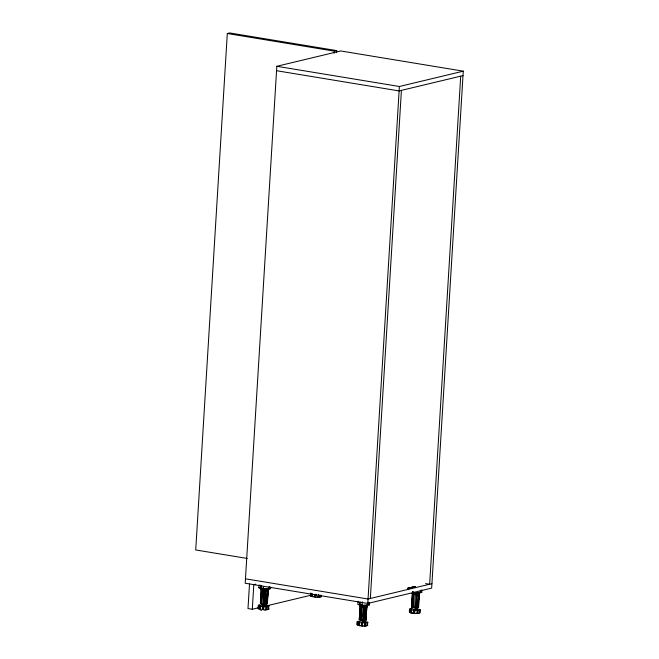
<?xml version="1.0" encoding="UTF-8"?>
<svg xmlns="http://www.w3.org/2000/svg" width="659" height="659" viewBox="0 0 659 659"><rect width="100%" height="100%" fill="white"/><g stroke="black" fill="none" stroke-linecap="round" stroke-linejoin="round"><path stroke-width="0.99" d="M336.568 52.654L336.7 50.603L229.612 32.95L227.306 33.502L195.723 549.96L247.24 558.453M276.821 66.287L245.197 583.24L367.771 603.446L431.661 588.125L463.277 71.172L340.711 50.965L276.821 66.287L399.387 86.494L463.277 71.172M249.497 583.948L247.998 608.562L252.298 609.27L258.287 607.837M252.298 609.27L253.806 584.657L255.799 584.179M263.476 586.469L263.32 589.113L264.012 588.94L260.618 588.685L258.806 587.828L259.144 584.92M260.659 607.104L260.544 608.99L258.419 608.9L258.386 605.637L258.097 608.199L258.929 608.043M259.358 609.122L259.531 606.296L260.717 606.156M260.618 588.685L260.832 585.151M267.538 589.484C269.407 590.728 262.644 590.538 261.434 589.632A3.732 0.659 3.5 0 0 260.84 589.887L261.236 590.258A3.896 0.692 3.5 0 0 265.429 590.868L261.401 590.102L261.524 588.125L262.134 588.388L261.203 603.578L260.379 603.323L261.228 587.877M260.643 601.066L260.379 603.323M260.832 598.018L261.269 590.901M261.31 588.503L261.475 585.851M261.063 597.787L261.31 593.718M264.753 604.048L265.585 588.808L264.753 604.048L263.361 603.974L264.292 588.784L263.435 603.941L260.989 603.586L262.134 588.388M262.035 603.809L263.023 587.77M262.562 609.657C264.819 599.319 260.725 618.117 260.28 606.478L259.531 606.296M263.509 609.732C264.836 601.659 261.244 612.59 266.137 609.773L266.31 606.947L267.093 606.898L266.92 609.723L268.485 609.427L268.279 605.786M267.933 589.747C268.806 591.115 265.404 591.37 266.837 588.775M267.875 588.693L266.944 603.891L266.014 604.015L266.944 588.825M266.92 609.723L265.964 609.418L266.137 606.593L267.093 606.898M266.944 603.891L267.645 588.668M267.224 601.403L267.595 595.308M266.714 603.858L267.175 603.652L268.106 588.462M267.175 603.652L268.155 589.747M267.397 603.685L268.328 588.487M263.32 589.113L269.061 589.179L269.226 586.535M269.061 589.179L267.809 588.981L269.317 588.602L269.424 586.831M269.317 588.602L270.569 588.8L270.676 587.037M334.27 53.206L334.393 51.155L336.7 50.603M310.776 593.067L310.488 595.637M312.934 596.42L310.809 596.329L310.859 593.24M311.748 596.552L311.921 593.726M312.671 593.907L312.498 596.733L314.953 597.087L315.216 594.92M314.953 597.087L315.126 594.261M318.701 594.377L318.528 597.202L315.9 597.161L316.073 594.336M320.991 594.978L320.875 596.865L319.31 597.161L318.355 596.856L318.47 594.97M319.31 597.161L319.426 595.275M358.051 601.222L357.886 603.875A5.906 1.046 3.5 0 0 359.46 604.978L362.812 605.226L362.112 605.399L362.326 601.865M358.381 622.59L359.114 622.763L358.941 625.597L360.127 625.457L358.208 625.416L358.381 622.59L359.559 622.45M359.46 604.978L359.616 602.326M363.175 605.036L362.162 620.259L359.83 619.88L360.975 604.682L360.045 619.872L359.237 619.625L360.316 602.153M359.237 619.625L359.509 617.368M359.699 614.32L360.135 607.203M366.692 606.511L364.353 607.112L360.646 606.659L360.382 604.418M359.938 614.081L360.127 611.033M359.386 625.284L359.501 623.398M361.791 604.913L360.86 620.103L361.865 604.871L360.761 604.682M358.941 625.597L361.354 625.943L361.527 623.117L362.466 623.192L362.293 626.017L364.888 626.05L365.061 623.225L365.844 623.175L365.671 626.001L366.849 625.926L367.656 622.73L367.483 625.564L367.87 625.342L367.277 625.078M361.354 625.943L361.692 622.829M362.293 626.017L362.631 622.903M364.468 605.135L363.546 620.333L364.369 605.094M366.643 604.978L365.712 620.168L364.789 620.3L365.613 605.061M364.789 620.3L365.72 605.102M365.671 626.001L364.74 625.704L364.913 622.879M365.712 620.168L366.42 604.946M365.951 619.938L366.783 606.255L366.173 619.962L365.49 620.144M366.725 606.033L366.173 619.962M367.771 603.446L399.387 86.494M362.112 605.399A5.906 1.046 3.5 0 0 367.804 605.456L367.911 603.693M368.241 602.227L368.076 604.88L369.501 604.814M369.312 605.077L369.468 602.425M370.342 598.463L401.413 90.374M412.518 612.895L410.598 612.854L410.771 610.028L411.504 610.201L411.331 613.027L413.745 613.381L414.083 610.267M415.565 592.466L414.635 607.664L412.221 607.31L413.366 592.111L412.435 607.31L411.554 606.807L412.361 593.594L413.045 593.413M411.628 607.054L412.559 591.864M411.842 607.046L412.773 591.856M412.204 603.553L412.237 606.626L411.554 606.807M412.641 596.436L412.822 593.388M413.251 607.54L414.256 592.309L413.152 592.12M413.745 613.381L413.918 610.547L414.857 610.621L414.684 613.447L417.279 613.488L417.452 610.654L418.234 610.613L418.061 613.438L419.618 613.142L420.047 610.168L419.874 612.994L419.668 612.508M419.083 593.94L418.91 594.393L415.359 594.484L415.483 592.499M416.859 592.573L415.936 607.763L416.76 592.523M417.888 594.476L417.913 594.006L412.468 593.372M419.033 592.408L418.103 607.606L417.18 607.73L418.004 592.499M417.304 610.308L417.131 613.142L418.061 613.438M418.103 607.606L418.72 593.891L419.396 593.718L418.523 593.215M418.523 603.092L418.564 607.4L417.88 607.582M418.778 599.023L419.116 593.471M418.341 607.376L419.173 593.685M418.564 607.4L419.33 593.462M420.351 590.242L420.195 592.894A5.906 1.046 3.5 0 1 414.503 592.836M420.574 590.546L420.467 592.317L421.702 592.515L421.859 589.863M460.707 76.156L429.635 584.245L425.582 583.577M364.724 619.584L364.798 622.269L362.491 622.442L362.557 621.61M417.089 607.441L412.699 606.955L412.888 609.122L414.882 609.88L414.948 609.04L417.114 607.021M265.775 605.654L264.91 605.448L264.308 606.181L265.775 605.654L266.162 603.413L264.308 606.181L261.458 603.232M362.491 622.442L363.249 620.111L364.699 620.004M414.882 609.88L415.64 607.54M315.9 597.161L315.101 596.807M414.684 613.447L413.91 613.092M268.658 606.601L268.732 609.278L269.111 609.056L268.51 608.792M263.048 588.586L261.92 588.388M366.783 606.255C365.588 607.063 359.353 606.552 360.465 605.481M415.359 594.484L412.361 593.594M359.386 619.402L359.625 619.163M414.635 607.664L415.936 607.763M364.476 621.841L365.193 621.618L364.336 621.495M463.005 75.604L399.115 90.926L276.549 70.719M267.274 605.679L311.196 595.151M431.933 583.693L368.043 599.015L245.469 578.808M411.784 608.463L409.577 608.875L409.865 609.567L412.518 610.209L419.421 610.3L420.442 609.715L415.458 608.512M410.944 608.85L410.392 608.957L411.735 609.204M358.554 621.421L358.002 621.519L359.344 621.775M357.829 624.345L356.997 624.501L357.277 621.939L357.178 624.938L358.208 625.416M259.102 605.217L259.654 605.119M364.74 625.704L363.957 625.753L364.888 626.05M318.355 596.856L317.572 596.906L318.528 597.202M265.964 609.418L265.182 609.468L266.137 609.773M415.829 607.722L417.18 607.73M363.438 620.284L364.691 620.251M266.722 590.752L265.462 590.785L266.376 590.868A3.732 0.659 3.5 0 0 268.477 590.439L268.073 590.069M264.654 603.998L266.014 604.015M362.153 621.066L357.186 621.445L357.475 622.129L360.127 622.771L367.03 622.862L368.051 622.277L363.925 621.198M264.21 604.781L258.287 605.135L258.608 605.835L261.31 606.478L265.14 606.782L269.3 606L265.083 604.904M310.686 596.066L312.358 596.148M258.295 608.636L259.885 608.537M362.162 620.259L363.546 620.333M361.519 625.663L362.458 625.729M262.735 606.832L263.682 606.906M262.71 609.369L263.666 609.443M363.249 620.111L360.613 619.748M261.771 603.455L263.649 603.619M319.261 596.683L320.875 596.865M266.87 609.254L268.485 609.427M418.72 593.891L417.913 594.006M265.503 605.201L266.368 605.333M412.55 592.235L415.203 592.655M258.979 587.564L260.231 587.77M366.569 605.259L367.804 605.456M227.306 33.502L334.393 51.155M410.598 612.854C407.707 612.845 411.035 605.613 409.387 611.939M416.348 613.183L417.279 613.488M363.727 621.734L364.798 622.269M263.229 605.308L261.878 604.978L262.307 605.291M268.098 589.599L268.501 589.97A3.723 0.659 3.5 0 1 266.393 590.398L264.465 590.349A3.905 0.692 3.5 0 1 261.269 589.78L260.865 589.418A3.732 0.659 3.5 0 1 261.483 589.121M320.9 596.222L321.122 596.716M367.211 606.074L367.244 606.717M421.678 591.971L421.702 592.515M366.89 605.885A3.781 0.667 3.5 0 1 366 606.634L364.246 606.684A3.781 0.667 3.5 0 1 360.119 606.082A3.781 0.667 3.5 0 1 361.017 605.333M366.865 606.354A3.781 0.667 3.5 0 1 363.233 607.112A3.781 0.667 3.5 0 1 360.333 605.893M419.281 593.322A3.781 0.667 3.5 0 1 418.391 594.072L416.636 594.121A3.781 0.667 3.5 0 1 412.13 593.149M418.704 593.611A3.781 0.667 3.5 0 1 418.811 594.484A3.781 0.667 3.5 0 1 414.058 594.369A3.781 0.667 3.5 0 1 412.295 593.462M408.745 588.19L407.764 588.158L408.745 588.19M410.022 587.886L409.041 587.844L410.022 587.886M411.307 587.581L410.318 587.54L411.307 587.581M412.583 587.276L411.595 587.235L412.583 587.276M413.86 586.963L412.872 586.93L413.86 586.963M414.173 586.601L415.137 586.658L414.173 586.601M415.104 587.153L414.182 587.161L415.104 587.153M408.737 588.709L407.797 588.693L408.737 588.709M410.013 588.405L409.008 588.339L410.013 588.405M411.29 588.092L410.351 588.083L411.29 588.092M412.567 587.787L411.562 587.729L412.567 587.787M413.844 587.482L412.847 587.424L413.844 587.482M416.727 608.932L416.018 609.155L417.584 609.056L416.727 608.932"/></g></svg>
